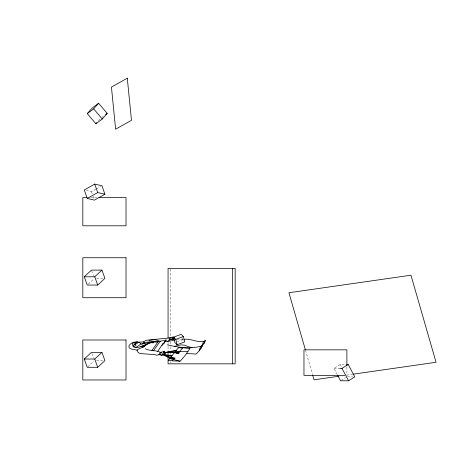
<?xml version="1.0" encoding="UTF-8"?>
<svg xmlns="http://www.w3.org/2000/svg" width="459" height="459" viewBox="0 0 459 459"><rect width="100%" height="100%" fill="white"/><g stroke="black" fill="none" stroke-linecap="round" stroke-linejoin="round"><path stroke-width="0.34" stroke-dasharray="2.29 1.72" d="M98.57 120.7L100.355 118.663M88.271 284.098L93.934 278.848M87.761 366.816L93.934 361.09M101.869 117.361L103.47 116.173M337.273 374.578L333.986 368.359L340.188 364.446L346.189 364.446M341.123 380.442L345.633 377.596M86.24 190.428L91.479 191.65L95.788 189.223M96.401 188.878L100.71 186.457M177.386 341.616L182.464 339.717L184.679 341.892M346.66 375.123L352.334 374.303M182.602 339.465L176.824 339.935M90.607 197.525L96.981 197.525M96.539 278.372L103.516 278.372M96.539 360.613L103.516 360.613M333.986 368.359L339.987 368.359M347.429 376.885L352.764 376.885M340.188 364.446L341.502 366.936M91.708 270.747L93.538 275.83M91.938 353.625L93.538 358.072M91.479 191.65L92.85 195.563M93.079 196.217L93.992 198.822M305.528 350.332L312.441 374.326M181.982 337.709L182.464 339.717M346.895 366.839L346.895 375.342M170.685 269.054L170.685 336.757M170.685 341.743L170.685 346.017M170.685 346.734L170.685 350.297M170.685 353.149L170.685 354.572M170.685 361.698L170.685 363.126M168.063 342.454L168.063 351.009"/><path stroke-width="0.69" d="M149.043 340.406L154.459 339.574L158.269 340.544L158.642 341.054L157.816 342.098L152.296 341.926L150.104 342.391L142.634 347.056L144.883 346.31L137.034 349.747L137.7 351.824A8.91 4.693 -29.3 0 0 138.469 352.673L140.334 353.562L154.803 354.629L156.88 355.226L158.917 354.704L160.306 352.363L164.19 351.496L164.224 351.869M174.248 337.376L173.594 337.204L174.85 342.569L177.065 344.743L184.679 341.892L183.388 336.527L181.173 334.353L173.313 337.245C172.412 336.361 171.173 340.549 172.704 339.138L174.202 338.736M173.106 338.231L173.852 337.922M173.353 339.121L172.98 339.712L173.789 339.023M157.747 351.267L162.836 343.831L164.529 342.219L164.219 343.171L161.924 345.369M135.893 347.497L139.611 344.979A4.068 2.146 -29.3 0 0 140.179 344.336L140.356 343.343A5.33 2.806 -29.3 0 0 139.966 342.827C137.62 341.789 134.602 342.058 132.427 343.378C131.911 351.072 142.485 346.069 146.266 344.698M161.585 355.386L164.19 351.496M158.917 354.704L160.042 354.778L161.511 352.282M135.181 344.307L135.571 343.757L137.396 343.137A0.993 0.522 -29.3 0 0 137.74 342.793C138.423 338.449 130.155 348.197 134.831 346.275A1.337 0.706 -29.3 0 0 135.457 345.914L135.87 345.42A1.038 0.545 -29.3 0 0 136.03 345.065C135.939 343.848 134.349 344.348 134.051 345.202M165.607 341.553L166.158 339.935L160.248 341.249L153.398 350.762M186.555 353.522L196.165 354.027L199.017 350.992L200.566 346.631L204.249 343.246L205.282 340.544L204.129 342.948L202.086 345.334L203.343 341.984L205.07 340.647M202.425 345.277L201.358 347.497L199.636 349.689M172.974 339.649L173.181 339.149M164.569 342.471L165.016 341.553M173.009 337.009L169.727 337.876L169.107 340.199L167.214 341.485M170.909 337.709L170.541 339.597L172.062 339.522M164.546 352.558L165.63 352.369M164.391 342.167L166.158 339.935M135.784 342.867L135.571 343.757M157.816 342.098L151.918 350.441M175.493 351.319L179.647 351.588L182.751 347.727L189.997 348.387L185.304 355.249L180.249 361.153L172.326 360.849L173.341 359.489M170.214 358.003L168.384 360.355L172.504 360.613M170.691 357.395L174.38 352.661M174.718 352.248L178.557 347.652L182.452 348.048M87.273 113.614L92.196 108.014L98.593 103.258L107.199 113.396L102.277 119.001L95.885 123.758L87.273 113.614L93.67 108.858L98.593 103.258M95.885 123.758L96.78 122.737M133.144 346.889L133.535 346.459M165.762 352.644C165.154 353.654 163.771 355.151 162.165 355.036L161.717 355.455L160.042 354.778M199.286 350.435L201.61 347.647L202.591 345.145M138.044 342.116L143.466 341.955L145.434 340.624A3.775 1.991 -29.3 0 1 146.461 340.268L169.727 337.876M84.278 276.794L91.479 270.11L101.938 270.11L104.91 278.372L97.704 285.056L87.244 285.056L84.278 276.794L94.738 276.794L101.938 270.11M84.278 359.036L91.479 352.351L101.938 352.351L104.91 360.613L97.704 367.298L87.244 367.298L84.278 359.036L94.738 359.036L101.938 352.351M148.882 343.102L149.565 342.351L149.359 342.064M105.599 114.584L107.199 113.396M174.093 339.241L173.674 339.373M172.991 339.155L172.71 339.608M339.987 368.359L341.989 368.359L348.186 364.446L354.767 376.885L348.565 380.798L340.561 380.798L337.6 375.198M203.779 341.421C197.261 342.821 190.531 338.185 183.864 339.339M164.305 354.061L162.934 354.612M176.222 352.409L176.663 352.156C181.862 351.313 178.626 354.968 176.067 353.046L175.992 352.822M94.738 184.082L84.278 189.969L87.244 198.449L94.451 200.13L104.91 194.243L101.938 185.763L94.738 184.082L97.704 192.568L104.91 194.243M87.244 198.449L97.704 192.568M164.552 353.797L163.639 354.032M172.005 357.819L175.137 358.003L174.139 359.093L171.603 358.347M163.748 343.498L162.899 343.757M170.541 339.597L169.107 340.199M172.486 337.549L173.313 337.245M140.678 346.643L149.875 343.045C155.842 340.962 154.293 343.757 150.087 342.523L141.579 344.066M173.559 337.204L175.774 339.373L183.388 336.527M174.678 346.304L180.852 344.881L184.759 345.214L188.442 346.734L192.023 347.601M200.933 346.218C189.888 349.201 178.316 347.492 167.392 344.824M163.628 352.409L164.804 352.558L176.394 350.228M144.183 342.454L152.44 341.634L158.034 341.812M164.804 352.558L175.843 350.894M165.079 353.476L164.006 353.47M174.225 340.245L168.166 341.393L164.81 341.559M338.857 376.242L314.025 379.811L312.642 375.014M353.046 374.205L436.05 362.271L410.96 275.211L288.935 292.75L305.333 349.649M160.248 341.249L158.642 341.054M171.964 339.126L172.704 339.138M165.033 352.667L171.339 352.466L178.172 353.114L178.459 352.782L175.166 352.248L167.661 352.317M161.648 355.048L162.165 355.036M87.067 197.525L82.815 197.525L82.815 225.799L126.013 225.799L126.013 197.525L99.104 197.525M346.855 364.446L348.186 364.446M344.749 375.342L303.967 375.342L303.967 349.827L346.895 349.827L346.895 365.421M187.943 351.605L179.647 351.588M136.403 342.041C133.517 341.731 130.413 343.263 128.973 345.782C127.941 350.062 135.066 348.966 137.075 350.372M172.005 355.708L164.052 354.56M171.689 356.115L163.697 354.807L172.062 357.842L174.248 358.186L173.978 358.565L171.012 358.267L168.235 357.354L163.238 354.968M163.846 351.806L165.125 352.214M145.142 348.737C149.726 351.181 156.221 349.942 160.306 352.363M173.829 338.163L174.236 338.266M169.778 358.565L179.939 361.204M174.213 338.461L172.423 338.214M143.466 341.955L144.74 342.753L143.587 343.074L144.212 343.343L141.28 344.135L140.397 343.934M93.67 108.858L102.277 119.001M341.989 368.359L348.565 380.798M94.738 276.794L97.704 285.056M94.738 359.036L97.704 367.298M175.774 339.373L177.065 344.743M232.547 268.343L232.547 363.838M168.063 338.18L168.063 268.343L235.169 268.343L235.169 363.838L168.063 363.838L168.063 352.432M152.486 342.471C153.61 343.699 154.528 341.41 152.486 342.471M127.292 78.202L111.439 87.09L115.622 129.208L131.475 120.321L127.292 78.202M126.013 257.746L82.815 257.746L82.815 297.725L126.013 297.725L126.013 257.746M126.013 339.987L82.815 339.987L82.815 379.966L126.013 379.966L126.013 339.987"/></g></svg>
